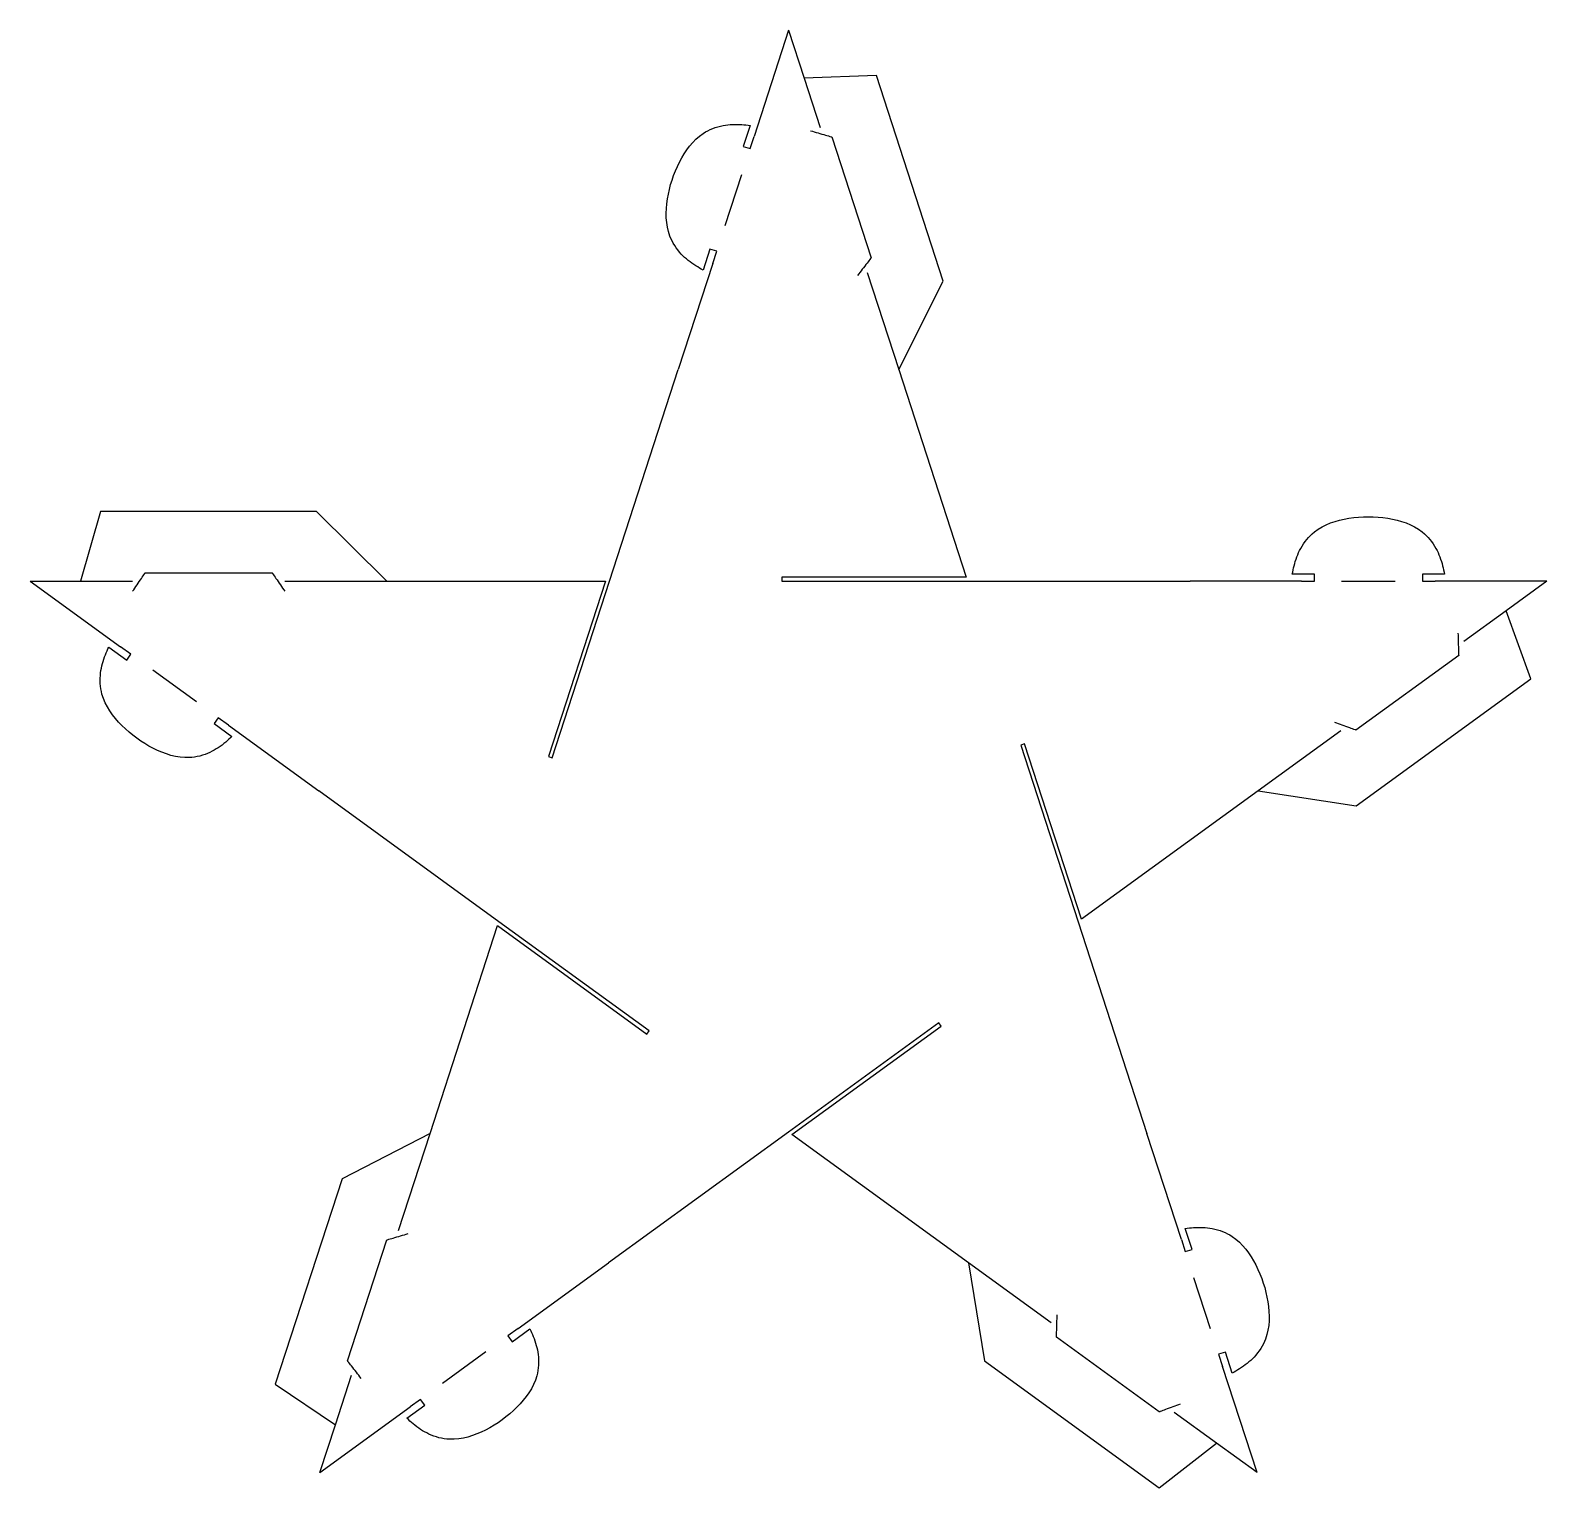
# Model space of a CAD drawing. Extents: x 5 to 112, y 191 to 294.
import ezdxf

# ---------------------------------------------------------------- set-up
doc = ezdxf.new("R2010")
doc.units = 0
doc.layers.get('0').update_dxf_attribs({"linetype": 'CONTINUOUS'})

msp = doc.modelspace()

# ---------------------------------------------------------------- linework, layer by layer
at = {"color": 5}
for p, q in [((58.659099, 294.380577), (56.213468, 286.853086)), ((58.659099, 294.380579), (59.759514, 290.993853)), ((64.909076, 291.164666), (59.759514, 290.99385)), ((69.645132, 276.588581), (64.909076, 291.164666)), ((55.936569, 287.636345), (55.452699, 286.147146)), ((55.93358, 285.990897), (56.213429, 286.853095)), ((61.739594, 286.814629), (64.525133, 278.241621)), ((55.452699, 286.147146), (55.93358, 285.990897)), ((53.084595, 278.85887), (52.600719, 277.369658)), ((53.565196, 278.702712), (53.084595, 278.85887)), ((53.284811, 277.840689), (53.565196, 278.702712)), ((53.284809, 277.840693), (50.839178, 270.313202)), ((66.479059, 270.313212), (69.645132, 276.588581)), ((45.959096, 255.293996), (50.839178, 270.313202)), ((66.479062, 270.313212), (71.267396, 255.576221)), ((9.850895, 260.244309), (8.422048, 255.293999)), ((25.177098, 260.244309), (9.850895, 260.244309)), ((30.166959, 255.293999), (25.177098, 260.244309)), ((4.861032, 255.294002), (8.422047, 255.294002)), ((4.861033, 255.294002), (11.264361, 250.641944)), ((13.008602, 255.885717), (22.022796, 255.885717)), ((30.166959, 255.294002), (45.662348, 255.293999)), ((45.662348, 255.293999), (41.618131, 242.84718)), ((41.886545, 242.759968), (45.959096, 255.293996)), ((71.267396, 255.576221), (58.180038, 255.576221)), ((58.180038, 255.576221), (58.180038, 255.293996)), ((58.180038, 255.293996), (71.359096, 255.293996)), ((71.359107, 255.293999), (87.15125, 255.293956)), ((95.066062, 255.294145), (87.15125, 255.293956)), ((95.972534, 255.799196), (94.406683, 255.799196)), ((95.066056, 255.294143), (95.972534, 255.29386)), ((95.972534, 255.29386), (95.972534, 255.799196)), ((105.201717, 255.799196), (103.635881, 255.799196)), ((103.635881, 255.799196), (103.635881, 255.293567)), ((103.635881, 255.293567), (104.542356, 255.293849)), ((112.457171, 255.293999), (104.542359, 255.29381)), ((112.457174, 255.293996), (109.576252, 253.200883)), ((111.330009, 248.356144), (109.576249, 253.200886)), ((10.43387, 250.620636), (11.700659, 249.700261)), ((11.997861, 250.109322), (11.26434, 250.641907)), ((11.700659, 249.700261), (11.997861, 250.109322)), ((106.213453, 250.026267), (98.920816, 244.727856)), ((98.930849, 239.347628), (111.330009, 248.356144)), ((18.197467, 245.604683), (17.900436, 245.195859)), ((18.930656, 245.071642), (18.197467, 245.604683)), ((17.900436, 245.195859), (19.167236, 244.275473)), ((18.93065, 245.071642), (25.333978, 240.419584)), ((75.403998, 243.758405), (75.135585, 243.671193)), ((75.135585, 243.671193), (79.208139, 231.137165)), ((79.448214, 231.311587), (75.403998, 243.758405)), ((41.618131, 242.84718), (41.886545, 242.759968)), ((38.110064, 231.137162), (25.333979, 240.419587)), ((91.984249, 240.419547), (79.448214, 231.311587)), ((91.984249, 240.419547), (98.930849, 239.347628)), ((33.230024, 216.117947), (38.018364, 230.85494)), ((38.018364, 230.85494), (48.606261, 223.162381)), ((48.772149, 223.390707), (38.110067, 231.137162)), ((79.208128, 231.137154), (84.088128, 216.117922)), ((69.321178, 223.953867), (58.659099, 216.207409)), ((69.487068, 223.725541), (69.321178, 223.953867)), ((48.606261, 223.162381), (48.772149, 223.390707)), ((58.899171, 216.032984), (69.487068, 223.725541)), ((33.230024, 216.11795), (26.980048, 212.902039)), ((58.659099, 216.207418), (45.882961, 206.925064)), ((71.435203, 206.925021), (58.899171, 216.032984)), ((86.534117, 208.590545), (84.088128, 216.117922)), ((26.980048, 212.902039), (22.243991, 198.325956)), ((87.294568, 207.884506), (86.810692, 209.37372)), ((27.365043, 199.982233), (30.150582, 208.555241)), ((86.534114, 208.590547), (86.81396, 207.72835)), ((86.81396, 207.72835), (87.294568, 207.884506)), ((39.479855, 202.272701), (45.882961, 206.925064)), ((71.435203, 206.925021), (72.562364, 199.987169)), ((39.479855, 202.272707), (38.746334, 201.740122)), ((38.746334, 201.740122), (39.043364, 201.331295)), ((39.043364, 201.331295), (40.310164, 202.251678)), ((84.968802, 196.360882), (77.676166, 201.659291)), ((89.662672, 200.596233), (89.181788, 200.439987)), ((89.181788, 200.439987), (89.462173, 199.577961)), ((90.146542, 199.107034), (89.662672, 200.596233)), ((72.562364, 199.987169), (84.961524, 190.978653)), ((91.908125, 192.05057), (89.462136, 199.577947)), ((22.243991, 198.325956), (26.510477, 195.43731)), ((32.546386, 197.235957), (31.813198, 196.702916)), ((32.843586, 196.826893), (32.546386, 197.235957)), ((25.410063, 192.050584), (31.81317, 196.702944)), ((31.576797, 195.906518), (32.843586, 196.826893)), ((25.410062, 192.050584), (26.510476, 195.43731)), ((84.961524, 190.978653), (89.027203, 194.143682)), ((91.908125, 192.05057), (89.027203, 194.143682))]:
    msp.add_line(p, q, dxfattribs=at)
at = {"color": 1}
for p, q in [((59.759514, 290.99385), (60.902675, 287.47495)), ((54.159508, 280.531483), (55.339375, 284.16213)), ((64.238525, 277.208262), (66.479059, 270.313211)), ((8.422048, 255.293999), (12.121977, 255.293812)), ((22.917012, 255.29381), (30.166959, 255.293999)), ((97.89545, 255.293759), (101.712999, 255.29357)), ((109.576249, 253.200886), (106.582834, 251.026274)), ((16.641854, 246.735028), (13.553502, 248.979082)), ((97.849467, 244.681111), (91.984249, 240.419547)), ((30.989849, 209.222782), (33.230024, 216.11795)), ((77.300644, 202.663762), (71.435203, 206.925021)), ((87.40808, 205.899516), (88.587588, 202.268753)), ((37.190601, 200.609941), (34.102029, 198.366195)), ((26.510477, 195.43731), (27.653997, 198.956096)), ((89.027203, 194.143682), (86.034008, 196.318599))]:
    msp.add_line(p, q, dxfattribs=at)
at = {"color": 5}
for points, knots in [([(52.600719, 277.369658), (52.428257, 277.466933), (51.869032, 277.78236), (50.953202, 278.490751), (49.924842, 280.07183), (49.947212, 282.503408), (50.771133, 285.039622), (52.182682, 287.019817), (53.943959, 287.695079), (55.101585, 287.731326), (55.739773, 287.658731), (55.936569, 287.636345)], [0, 0, 0, 0, 0.594052, 1.926274, 3.438882, 6.074692, 8.833683, 11.469466, 12.982641, 14.315439, 14.909671, 14.909671, 14.909671, 14.909671]), ([(60.220437, 287.253277), (60.576782, 287.150384), (61.064413, 287.009584), (61.570799, 286.863368), (61.720839, 286.820044), (61.739594, 286.814629)], [0, 0, 0, 0, 1.112709, 1.522654, 1.581218, 1.581218, 1.581218, 1.581218]), ([(64.525133, 278.241621), (64.513172, 278.226127), (64.417483, 278.102173), (64.094534, 277.683829), (63.783547, 277.280979), (63.556286, 276.986589)], [0, 0, 0, 0, 0.058722, 0.469774, 1.585487, 1.585487, 1.585487, 1.585487]), ([(94.406683, 255.799196), (94.445904, 255.993277), (94.573083, 256.622603), (94.963795, 257.712514), (96.14971, 259.179123), (98.469191, 259.909247), (101.135879, 259.909386), (103.455349, 259.178836), (104.641827, 257.71243), (105.034026, 256.622663), (105.162194, 255.993278), (105.201717, 255.799196)], [0, 0, 0, 0, 0.594052, 1.926273, 3.43888, 6.074691, 8.833683, 11.469466, 12.982641, 14.315438, 14.90967, 14.90967, 14.90967, 14.90967]), ([(12.121977, 254.576463), (12.329951, 254.883572), (12.614546, 255.303826), (12.910088, 255.740244), (12.997656, 255.869553), (13.008602, 255.885717)], [0, 0, 0, 0, 1.112709, 1.522654, 1.581218, 1.581218, 1.581218, 1.581218]), ([(22.022796, 255.885717), (22.033836, 255.869553), (22.122153, 255.740244), (22.420225, 255.303826), (22.707258, 254.883572), (22.917012, 254.576463)], [0, 0, 0, 0, 0.058722, 0.469774, 1.585487, 1.585487, 1.585487, 1.585487]), ([(106.161188, 251.606619), (106.173448, 251.235919), (106.190224, 250.728646), (106.207646, 250.201862), (106.212808, 250.045778), (106.213453, 250.026267)], [0, 0, 0, 0, 1.112707, 1.522652, 1.581215, 1.581215, 1.581215, 1.581215]), ([(19.167236, 244.275473), (19.021428, 244.141512), (18.548629, 243.70713), (17.591902, 243.05503), (15.770426, 242.565582), (13.46477, 243.338255), (11.307293, 244.905583), (9.860208, 246.859959), (9.762261, 248.743702), (10.085514, 249.855871), (10.351767, 250.44039), (10.43387, 250.620636)], [0, 0, 0, 0, 0.594052, 1.926273, 3.438881, 6.074691, 8.833682, 11.469464, 12.98264, 14.315438, 14.909669, 14.909669, 14.909669, 14.909669]), ([(98.920816, 244.727856), (98.902384, 244.734443), (98.754928, 244.787145), (98.257263, 244.965012), (97.77803, 245.136293), (97.427821, 245.261459)], [0, 0, 0, 0, 0.058722, 0.469774, 1.585486, 1.585486, 1.585486, 1.585486]), ([(30.150582, 208.555241), (30.169366, 208.560746), (30.319638, 208.604782), (30.826806, 208.753405), (31.315191, 208.896524), (31.672087, 209.00111)], [0, 0, 0, 0, 0.058722, 0.469775, 1.585489, 1.585489, 1.585489, 1.585489]), ([(86.810692, 209.37372), (87.007394, 209.396392), (87.645219, 209.469911), (88.802523, 209.435122), (90.563818, 208.760457), (91.974967, 206.780121), (92.799151, 204.243993), (92.821114, 201.812294), (91.793119, 200.230743), (90.877885, 199.520983), (90.318911, 199.204597), (90.146542, 199.107034)], [0, 0, 0, 0, 0.594052, 1.926274, 3.438881, 6.074691, 8.833682, 11.469464, 12.98264, 14.315438, 14.909669, 14.909669, 14.909669, 14.909669]), ([(77.676166, 201.659291), (77.676736, 201.678857), (77.681291, 201.835382), (77.696666, 202.363654), (77.711471, 202.87236), (77.72229, 203.244107)], [0, 0, 0, 0, 0.058722, 0.469774, 1.585487, 1.585487, 1.585487, 1.585487]), ([(40.310164, 202.251678), (40.392511, 202.07161), (40.659531, 201.487721), (40.984071, 200.376309), (40.886696, 198.492734), (39.439353, 196.538695), (37.282039, 194.971144), (34.976143, 194.198822), (33.15433, 194.687775), (32.196485, 195.338886), (31.72285, 195.772734), (31.576797, 195.906518)], [0, 0, 0, 0, 0.594052, 1.926274, 3.438881, 6.074691, 8.833682, 11.469463, 12.98264, 14.315438, 14.90967, 14.90967, 14.90967, 14.90967]), ([(28.336237, 198.734422), (28.108426, 199.027118), (27.796685, 199.42765), (27.472954, 199.843588), (27.377033, 199.966828), (27.365043, 199.982233)], [0, 0, 0, 0, 1.112709, 1.522655, 1.581218, 1.581218, 1.581218, 1.581218]), ([(86.455656, 196.898947), (86.106888, 196.772734), (85.629626, 196.600022), (85.134008, 196.420667), (84.987159, 196.367525), (84.968802, 196.360882)], [0, 0, 0, 0, 1.112709, 1.522654, 1.581217, 1.581217, 1.581217, 1.581217])]:
    msp.add_open_spline(points, degree=3, knots=knots, dxfattribs=at)

doc.saveas('drawing.dxf')
